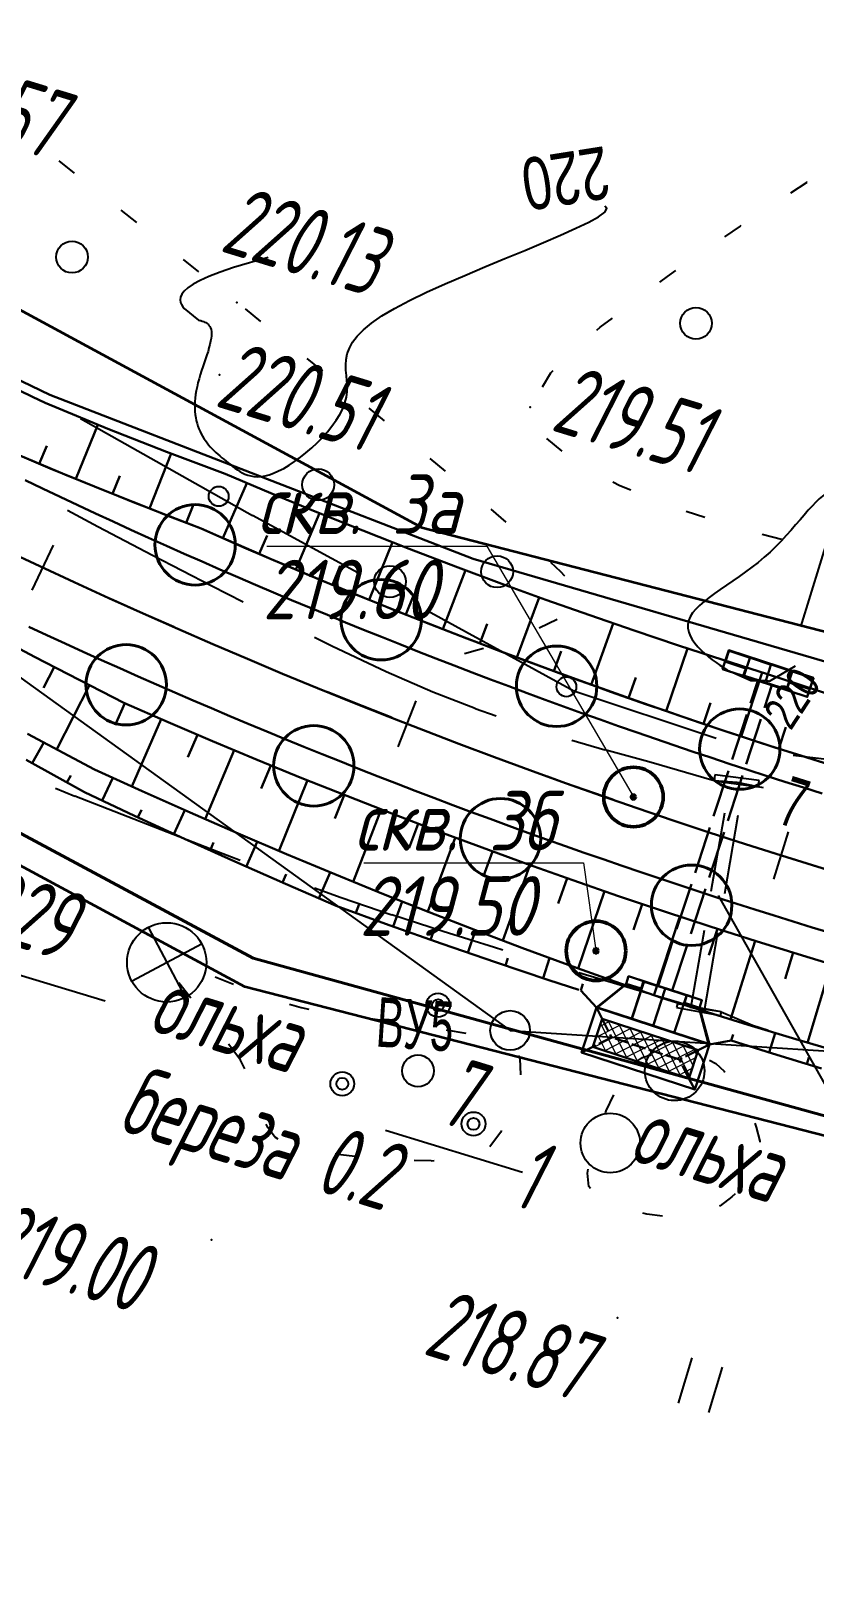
# Model space of a CAD drawing. Header units: millimetres. Extents: x -1799 to 6962, y -1020 to 4121.
# Drawn here: x -1102.3 to -1062.8, y 3672.2 to 3749.8 of the extents above; entities that cross this region are included whole.
import ezdxf

# ---------------------------------------------------------------- set-up
doc = ezdxf.new("R2010")
doc.units = ezdxf.units.MM
for name, pattern in [('ACAD_ISO02W100', [15, 12, -3]), ('CONTI', [0]), ('STROT', [1.7, 0.5, -1.2])]:
    doc.linetypes.add(name, pattern=pattern)
for name, color, linetype, lineweight in [('10', 1, 'Continuous', 35), ('геология', 7, 'Continuous', 20), ('КОПИЯ_ОСЬ_13_ОТКОСЫ', 7, 'Continuous', 30), ('Огражд-перила', 1, 'ограждение2', 40), ('ОСЬ_ВЕРХ_ПОКРЫТИЯ_ГРАНИЦЫ_ПОЛОС', 7, 'Continuous', 30), ('ОСЬ_ВЕРХ_ПОКРЫТИЯ_ОСЬ', 1, 'Continuous', 30), ('Трубы мет.', 7, 'ACAD_ISO02W100', 30)]:
    doc.layers.add(name, color=color, linetype=linetype, lineweight=lineweight)
for name, color, linetype in [('_Ростелеком', 6, 'Continuous'), ('GOR_BDEFAULT', 212, 'CONTI'), ('NAD_MDEFAULT', 7, 'CONTI'), ('PI_OTDEFAULT', 172, 'CONTI'), ('PI_TTDEFAULT', 5, 'CONTI'), ('PLN_O', 7, 'CONTI'), ('SIT_LDEFAULT', 7, 'CONTI'), ('USLZNDEFAULT', 7, 'CONTI'), ('ZAPSKDEFAULT', 7, 'CONTI'), ('КОПИЯ_ОСЬ_ТАНГЕНСЫ', 1, 'Continuous'), ('ОСЬ_ВЕРХ_ПОКРЫТИЯ_ПИКЕТЫ', 1, 'Continuous'), ('ОСЬ_ВЕРХ_ПОКРЫТИЯ_ТАНГЕНСЫ', 1, 'Continuous'), ('разметка', 7, 'Continuous')]:
    doc.layers.add(name, color=color, linetype=linetype)
doc.styles.add('eskd', font='spds.shx', dxfattribs={"width": 1.2, "oblique": 15})
doc.styles.add('SHRFT', font='TXT', dxfattribs={"width": 3.5})
doc.styles.get("Standard").update_dxf_attribs({"font": 'arial.ttf'})
doc.styles.add('STYLE1', font='romand.shx', dxfattribs={"width": 0.9})
doc.styles.add('ГОСТ', font='', dxfattribs={"oblique": 15, "height": 4})
doc.styles.get('ГОСТ').set_extended_font_data('GOST type A')
doc.linetypes.add('кабель_связи_проект.', pattern='A,10,-1,["/",STYLE1,S=3,R=0,X=0,Y=-1.5],-4.1', length=15.1)
doc.linetypes.add('ограждение2', pattern='A,0.25,-0.1,[132,ltypeshp.shx,S=0.1,R=0,X=-0.1,Y=0],-0.1,1', length=1.45)

# ---------------------------------------------------------------- blocks, each defined once
blk = doc.blocks.new('BL_2011')
at = {"color": 0}
for p, q in [((0, 0), (0, 2.4)), ((1.6, 0), (1.6, 2.4))]:
    blk.add_line(p, q, dxfattribs=at)
blk = doc.blocks.new('BL_2003')
at = {"color": 0}
blk.add_circle((0, 0), 1.5, dxfattribs=at)
blk = doc.blocks.new('BL_2009')
at = {"color": 0}
for centre, radius in [((0, 3.46), 0.6), ((0, 3.46), 0.3), ((0, 0), 0.8), ((-3.46, -1.74), 0.6), ((-3.46, -1.74), 0.3), ((3.46, -1.74), 0.6), ((3.46, -1.74), 0.3)]:
    blk.add_circle(centre, radius, dxfattribs=at)
blk = doc.blocks.new('BL_7')
at = {"color": 0}
for p, q in [((-1.4, 1.4), (1.4, -1.4)), ((-1.4, -1.4), (1.4, 1.4))]:
    blk.add_line(p, q, dxfattribs=at)
blk.add_circle((0, 0), 2, dxfattribs=at)
blk = doc.blocks.new('BL_2002')
at = {"color": 0}
blk.add_circle((0, 0), 0.8, dxfattribs=at)
blk = doc.blocks.new('A$C25637593')
at = {"layer": 'Трубы мет.', "linetype": 'Continuous', "lineweight": 0}
h = blk.add_hatch(dxfattribs=at)
h.set_pattern_fill('ANSI37', color=256, scale=64, angle=180, style=0)
h.set_pattern_definition([(225, (2253.2026, 3680.535), (5.656854, -5.656854), []), (315, (2253.2026, 3680.535), (5.656854, 5.656854), [])])
h.paths.add_polyline_path([(49, 51), (79, 51), (79, -51), (49, -51)])
at = {"layer": 'Трубы мет.', "linetype": 'Continuous'}
for points in [[(8, -39), (8, -39), (40, -60), (40, -60), (40, 60), (8, 39), (8, 39)], [(40, 60), (49, 51)], [(88, 60), (79, 51)], [(0, 39), (0, 23), (0, 0), (0, -23), (0, -39)], [(0, 23), (8, 23), (8, 39), (0, 39)], [(0, -23), (8, -23), (8, -39), (0, -39)], [(40, -60), (49, -51)], [(79, -51), (88, -60)]]:
    blk.add_lwpolyline(points, dxfattribs=at)
at = {"layer": 'Трубы мет.', "linetype": 'Continuous', "lineweight": 0}
for points in [[(39, 23), (39, 58.1), (9, 38.5), (9, 23)], [(9, -23), (9, -38.5), (39, -58.1), (39, -23)]]:
    blk.add_lwpolyline(points, close=True, dxfattribs=at)
at = {"layer": 'Трубы мет.', "linetype": 'Continuous'}
for points in [[(40, 60), (88, 60), (88, -60), (40, -60)], [(49, 51), (79, 51), (79, -51), (49, -51)]]:
    blk.add_lwpolyline(points, close=True, dxfattribs=at)
at = {"layer": 'Трубы мет.', "ltscale": 1.2}
for points in [[(49, 51), (64, 36)], [(79, 51), (64, 36)], [(64, 36), (64, -36)], [(49, -51), (64, -36)], [(64, -36), (79, -51)]]:
    blk.add_lwpolyline(points, dxfattribs=at)
at = {"layer": 'Трубы мет.', "linetype": 'Continuous', "lineweight": 0}
for points in [[(1, 22), (39, 22)], [(1, 22), (1, 0.5)], [(39, 0.5), (39, 22)], [(1, 0.5), (39, 0.5)], [(1, -0.5), (39, -0.5)], [(1, -0.5), (1, -22)], [(39, -22), (39, -0.5)], [(1, -22), (39, -22)]]:
    blk.add_lwpolyline(points, dxfattribs=at)
blk = doc.blocks.new('A$C2E0C0355')
at = {"lineweight": 30, "ltscale": 7}
blk.add_blockref('A$C25637593', (0, 0), dxfattribs=at)
blk = doc.blocks.new('A$C76A07AE2')
at = {"layer": 'Трубы мет.', "linetype": 'Continuous', "lineweight": 0}
for p, q in [((-18.9, 44.2), (-8, 44.2)), ((-18.9, 44.2), (-18.9, 23)), ((-4, 45), (-1.3, 45)), ((-18.9, 23), (0, 23)), ((-18.9, 22.1), (-0.9, 22.1)), ((-18.9, 22.1), (-18.9, 21.8)), ((-18.9, 21.8), (-18.9, 0.5)), ((-0.9, 22.1), (-0.9, 0.5)), ((-18.9, -0.5), (-18.9, -20.5)), ((-0.9, -0.5), (-0.9, -20.5)), ((-18.9, -20.5), (-18.9, -22)), ((-18.9, -22), (-0.9, -22)), ((-18.9, -23), (0, -23)), ((-18.9, -23), (-18.9, -44.1)), ((-0.9, -20.5), (-0.9, -22)), ((-18.9, -44.1), (-8, -44.1))]:
    blk.add_line(p, q, dxfattribs=at)
at = {"layer": 'Трубы мет.', "linetype": 'Continuous'}
blk.add_lwpolyline([(-20, -45), (0, -45), (0, 45), (-20, 45)], close=True, dxfattribs=at)
for points in [[(-8, 45), (-8, 23), (0, 23)], [(-8, -45), (-8, -23), (0, -23)]]:
    blk.add_lwpolyline(points, dxfattribs=at)
at = {"layer": 'Трубы мет.', "linetype": 'Continuous', "lineweight": 0}
for points in [[(-18.9, 0.5), (-0.9, 0.5)], [(-18.9, -0.5), (-0.9, -0.5)]]:
    blk.add_lwpolyline(points, dxfattribs=at)
blk = doc.blocks.new('7')
at = {"layer": 'Огражд-перила', "linetype": 'Continuous'}
blk.add_circle((0, 0), 2.028, dxfattribs=at)

msp = doc.modelspace()

# ---------------------------------------------------------------- linework, layer by layer
at = {"linetype": 'Continuous'}
msp.add_line((-1063.475, 3719.787), (-1042.661, 3787.459), dxfattribs=at)
msp.add_lwpolyline([(-1067.643, 3706.244), (-1040.295, 3657.833), (-1040.233, 3657.815)], dxfattribs=at)
at = {"layer": '10'}
for points in [[(-804.504, 3662.403), (-824.534, 3666.023), (-948.424, 3671.803), (-975.894, 3675.363), (-1007.464, 3684.893), (-1045.044, 3689.693), (-1091.514, 3701.643), (-1136.714, 3726.003), (-1145.914, 3731.613), (-1190.934, 3759.813), (-1203.524, 3777.133), (-1281.424, 3800.433), (-1370.854, 3827.173), (-1423.974, 3843.233), (-1467.204, 3856.303), (-1517.944, 3871.633), (-1536.604, 3877.273), (-1560.794, 3884.923), (-1568.404, 3887.323), (-1611.244, 3900.873), (-1670.725, 3919.711)], [(-1127.044, 3748.853), (-1082.584, 3724.793), (-1040.334, 3713.903), (-945.964, 3701.783), (-821.164, 3695.803), (-801.874, 3692.213), (-802.544, 3689.663), (-744.544, 3662.453), (-623.344, 3533.873), (-488.394, 3411.683), (-417.274, 3367.923), (-360.394, 3343.983), (-65.034, 3344.873)]]:
    msp.add_lwpolyline(points, dxfattribs=at)
at = {"layer": '_Ростелеком', "linetype": 'кабель_связи_проект.', "lineweight": 40, "ltscale": 0.25}
msp.add_lwpolyline([(-1657.508, 3939.309), (-1658.167, 3937.633), (-1600.278, 3918.218), (-1339.903, 3818.219), (-1287.5, 3802.765), (-1263.755, 3795.43), (-1223.53, 3781.706), (-1196.628, 3769.68), (-1196.628, 3769.68), (-1140.23, 3729.428), (-1091.1, 3703.078), (-1044.78, 3690.317), (-948.53, 3678.474), (-823.707, 3672.227)], dxfattribs=at)
at = {"layer": 'GOR_BDEFAULT', "color": 212, "elevation": 220, "flags": 128}
for points in [[(-1089.818, 3727.649), (-1089.558, 3727.779), (-1089.288, 3727.949), (-1089.008, 3728.129), (-1088.718, 3728.339), (-1088.438, 3728.569), (-1088.148, 3728.809), (-1087.878, 3729.069), (-1087.608, 3729.339), (-1087.358, 3729.629), (-1087.128, 3729.909), (-1086.918, 3730.209), (-1086.728, 3730.499), (-1086.578, 3730.789), (-1086.468, 3731.089), (-1086.388, 3731.369), (-1086.358, 3731.649), (-1086.348, 3731.919), (-1086.368, 3732.189), (-1086.388, 3732.459), (-1086.418, 3732.729), (-1086.428, 3732.999), (-1086.408, 3733.269), (-1086.358, 3733.549), (-1086.248, 3733.839), (-1086.088, 3734.139), (-1085.858, 3734.449), (-1085.538, 3734.769), (-1085.128, 3735.109), (-1084.608, 3735.469), (-1083.978, 3735.849), (-1083.218, 3736.239), (-1082.358, 3736.659), (-1081.418, 3737.079), (-1080.428, 3737.509), (-1079.408, 3737.939), (-1078.398, 3738.359), (-1077.398, 3738.769), (-1076.458, 3739.169), (-1075.588, 3739.539), (-1074.818, 3739.889), (-1074.168, 3740.199), (-1073.678, 3740.469), (-1073.368, 3740.699), (-1073.258, 3740.879), (-1073.368, 3741.009)], [(-1090.348, 3738.409), (-1091.288, 3738.149), (-1092.098, 3737.909), (-1092.768, 3737.679), (-1093.328, 3737.459), (-1093.778, 3737.259), (-1094.128, 3737.069), (-1094.388, 3736.889), (-1094.578, 3736.719), (-1094.698, 3736.559), (-1094.758, 3736.409), (-1094.778, 3736.279), (-1094.758, 3736.149), (-1094.708, 3736.039), (-1094.648, 3735.929), (-1094.588, 3735.839), (-1093.858, 3735.259), (-1093.798, 3735.239), (-1093.738, 3735.229), (-1093.678, 3735.209), (-1093.608, 3735.189), (-1093.548, 3735.159), (-1093.488, 3735.129), (-1093.428, 3735.089), (-1093.378, 3735.049), (-1093.328, 3734.989), (-1093.288, 3734.929), (-1093.248, 3734.859), (-1093.218, 3734.779), (-1093.198, 3734.689), (-1093.198, 3734.579), (-1093.198, 3734.459), (-1093.218, 3734.329), (-1093.248, 3734.189), (-1093.278, 3734.029), (-1093.328, 3733.859), (-1093.378, 3733.679), (-1093.438, 3733.499), (-1093.508, 3733.309), (-1093.568, 3733.109), (-1093.638, 3732.909), (-1093.698, 3732.709), (-1093.768, 3732.499), (-1093.828, 3732.299), (-1093.888, 3732.099), (-1093.928, 3731.899), (-1093.978, 3731.699), (-1094.008, 3731.509), (-1094.028, 3731.329), (-1094.048, 3731.149), (-1094.048, 3730.979), (-1094.048, 3730.809), (-1094.038, 3730.649), (-1094.018, 3730.489), (-1093.998, 3730.329), (-1093.968, 3730.189), (-1093.928, 3730.039), (-1093.888, 3729.909), (-1093.838, 3729.769), (-1093.778, 3729.639), (-1093.718, 3729.519), (-1093.658, 3729.399), (-1093.588, 3729.289), (-1093.508, 3729.179), (-1093.428, 3729.069), (-1093.348, 3728.969), (-1093.268, 3728.869), (-1093.178, 3728.779), (-1093.078, 3728.679), (-1092.988, 3728.589), (-1092.888, 3728.499), (-1092.788, 3728.409), (-1092.678, 3728.319), (-1092.578, 3728.239), (-1092.468, 3728.149), (-1092.358, 3728.059), (-1092.248, 3727.969), (-1092.138, 3727.879), (-1092.018, 3727.789), (-1091.898, 3727.709), (-1091.778, 3727.629), (-1091.648, 3727.549), (-1091.518, 3727.489), (-1091.368, 3727.439), (-1091.218, 3727.399), (-1091.058, 3727.369), (-1090.888, 3727.359), (-1090.698, 3727.369), (-1090.498, 3727.409), (-1090.288, 3727.459), (-1090.068, 3727.539), (-1089.818, 3727.649)], [(-1060.108, 3722.759), (-1060.048, 3722.789), (-1059.998, 3722.839), (-1059.938, 3722.879), (-1059.878, 3722.929), (-1059.818, 3722.989), (-1059.758, 3723.049), (-1059.698, 3723.109), (-1059.648, 3723.169), (-1059.598, 3723.229), (-1059.548, 3723.299), (-1059.518, 3723.369), (-1059.488, 3723.439), (-1059.468, 3723.509), (-1059.448, 3723.579), (-1059.448, 3723.659), (-1059.458, 3723.729), (-1059.488, 3723.799), (-1059.518, 3723.869), (-1059.558, 3723.949), (-1059.608, 3724.019), (-1059.668, 3724.099), (-1059.728, 3724.189), (-1059.798, 3724.269), (-1059.878, 3724.369), (-1059.958, 3724.469), (-1060.048, 3724.569), (-1060.138, 3724.679), (-1060.228, 3724.799), (-1060.318, 3724.929), (-1060.408, 3725.069), (-1060.508, 3725.219), (-1060.598, 3725.369), (-1060.688, 3725.529), (-1060.788, 3725.689), (-1060.888, 3725.839), (-1060.988, 3725.989), (-1061.088, 3726.129), (-1061.198, 3726.259), (-1061.308, 3726.369), (-1061.418, 3726.469), (-1061.538, 3726.539), (-1061.668, 3726.589), (-1061.798, 3726.619), (-1061.928, 3726.609), (-1062.078, 3726.569), (-1062.228, 3726.489), (-1062.388, 3726.379), (-1062.548, 3726.239), (-1062.718, 3726.069), (-1062.908, 3725.879), (-1063.098, 3725.669), (-1063.298, 3725.429), (-1063.508, 3725.189), (-1063.738, 3724.929), (-1063.968, 3724.659), (-1064.208, 3724.389), (-1064.468, 3724.109), (-1064.738, 3723.839), (-1065.018, 3723.559), (-1065.318, 3723.299), (-1065.618, 3723.039), (-1065.938, 3722.799), (-1066.268, 3722.559), (-1066.588, 3722.329), (-1066.908, 3722.109), (-1067.228, 3721.889), (-1067.538, 3721.679), (-1067.828, 3721.469), (-1068.098, 3721.269), (-1068.348, 3721.069), (-1068.578, 3720.869), (-1068.768, 3720.679), (-1068.938, 3720.489), (-1069.058, 3720.289), (-1069.138, 3720.099), (-1069.178, 3719.909), (-1069.168, 3719.719), (-1069.128, 3719.519), (-1069.058, 3719.329), (-1068.948, 3719.149), (-1068.818, 3718.959), (-1068.668, 3718.779), (-1068.498, 3718.609), (-1068.318, 3718.439), (-1068.128, 3718.279), (-1067.938, 3718.129), (-1067.748, 3717.989), (-1067.558, 3717.859), (-1067.378, 3717.739), (-1067.208, 3717.629), (-1065.988, 3717.079), (-1065.938, 3717.079), (-1065.888, 3717.079), (-1065.828, 3717.079), (-1065.768, 3717.089), (-1065.708, 3717.089), (-1065.648, 3717.089), (-1065.578, 3717.089), (-1065.518, 3717.089), (-1065.458, 3717.089), (-1065.388, 3717.089), (-1065.318, 3717.079), (-1065.258, 3717.079), (-1065.188, 3717.069), (-1065.128, 3717.069), (-1065.058, 3717.059), (-1063.748, 3717.819)]]:
    msp.add_lwpolyline(points, dxfattribs=at)
at = {"layer": 'NAD_MDEFAULT', "color": 0}
for p, q in [((-1111.846, 3704.97), (-1098.569, 3700.93)), ((-1084.421, 3694.409), (-1077.518, 3692.299))]:
    msp.add_line(p, q, dxfattribs=at)
at = {"layer": 'PI_TTDEFAULT', "color": 5}
for p in [(-1091.918, 3736.149, 220.127), (-1092.798, 3732.499, 220.51), (-1077.128, 3730.859, 219.515), (-1093.198, 3688.879, 218.999), (-1072.718, 3684.949, 218.874)]:
    msp.add_point(p, dxfattribs=at)
at = {"layer": 'PLN_O'}
for p, q in [((-1099.818, 3730.289), (-1091.138, 3725.409)), ((-1091.128, 3725.419), (-1085.828, 3722.529)), ((-1082.318, 3720.609), (-1074.928, 3716.569)), ((-1074.928, 3716.569), (-1067.738, 3714.169)), ((-1063.858, 3713.319), (-1047.968, 3711.469))]:
    msp.add_line(p, q, dxfattribs=at)
for centre in [(-1092.838, 3726.369), (-1075.298, 3716.769)]:
    msp.add_circle(centre, 0.5, dxfattribs=at)
at = {"layer": 'SIT_LDEFAULT', "color": 7}
for p, q in [((-1100.908, 3743.289), (-1100.128, 3742.669)), ((-1063.158, 3742.219), (-1063.178, 3742.209)), ((-1063.168, 3742.199), (-1063.988, 3741.659)), ((-1097.768, 3740.799), (-1096.988, 3740.179)), ((-1066.538, 3739.999), (-1067.318, 3739.459)), ((-1066.498, 3740.029), (-1066.538, 3739.999)), ((-1094.638, 3738.309), (-1093.858, 3737.689)), ((-1069.788, 3737.759), (-1070.218, 3737.459)), ((-1070.218, 3737.459), (-1070.608, 3737.169)), ((-1091.508, 3735.819), (-1090.728, 3735.189)), ((-1072.998, 3735.359), (-1073.618, 3734.899)), ((-1073.608, 3734.889), (-1073.778, 3734.729)), ((-1088.388, 3733.319), (-1087.608, 3732.689)), ((-1076.108, 3732.589), (-1076.528, 3731.879)), ((-1075.988, 3732.699), (-1076.108, 3732.589)), ((-1085.268, 3730.809), (-1084.498, 3730.179)), ((-1076.298, 3729.289), (-1075.528, 3728.649)), ((-1082.188, 3728.279), (-1081.418, 3727.639)), ((-1072.958, 3727.099), (-1072.598, 3726.909)), ((-1072.598, 3726.919), (-1072.048, 3726.699)), ((-1098.928, 3724.839), (-1100.458, 3725.659)), ((-1079.118, 3725.719), (-1078.358, 3725.069)), ((-1069.258, 3725.619), (-1068.308, 3725.319)), ((-1096.178, 3723.389), (-1098.928, 3724.839)), ((-1065.418, 3724.469), (-1064.448, 3724.219)), ((-1093.188, 3721.839), (-1096.178, 3723.389)), ((-1076.108, 3723.059), (-1075.588, 3722.589)), ((-1075.588, 3722.589), (-1075.388, 3722.369)), ((-1091.598, 3721.029), (-1093.188, 3721.839)), ((-1075.768, 3720.159), (-1076.668, 3719.719)), ((-1087.138, 3718.819), (-1088.008, 3719.249)), ((-1084.398, 3717.529), (-1087.138, 3718.819)), ((-1079.778, 3718.619), (-1080.438, 3718.429)), ((-1079.488, 3718.699), (-1079.778, 3718.609)), ((-1082.038, 3716.499), (-1084.398, 3717.529)), ((-1079.908, 3715.669), (-1082.038, 3716.499)), ((-1078.838, 3715.289), (-1079.908, 3715.659)), ((-1073.368, 3713.579), (-1075.028, 3714.059)), ((-1071.148, 3712.989), (-1073.368, 3713.589)), ((-1067.838, 3712.019), (-1071.148, 3712.989)), ((-1067.808, 3712.329), (-1067.848, 3712.019)), ((-1066.688, 3711.949), (-1067.838, 3712.019)), ((-1067.838, 3712.019), (-1065.618, 3711.729)), ((-1065.578, 3712.039), (-1067.808, 3712.329)), ((-1065.618, 3711.729), (-1066.688, 3711.939)), ((-1065.618, 3711.729), (-1065.578, 3712.039)), ((-1101.078, 3711.649), (-1100.088, 3711.259)), ((-1100.088, 3711.269), (-1096.438, 3709.839)), ((-1065.348, 3711.679), (-1065.618, 3711.729)), ((-1067.988, 3706.469), (-1067.308, 3710.409)), ((-1096.438, 3709.839), (-1092.848, 3708.449)), ((-1067.308, 3706.349), (-1066.628, 3710.289)), ((-1092.848, 3708.449), (-1091.748, 3708.029)), ((-1088.008, 3706.629), (-1086.668, 3706.139)), ((-1086.668, 3706.149), (-1084.098, 3705.269)), ((-1084.098, 3705.279), (-1081.518, 3704.449)), ((-1081.518, 3704.439), (-1078.928, 3703.639)), ((-1069.018, 3700.559), (-1068.338, 3704.499)), ((-1068.338, 3700.439), (-1067.658, 3704.379)), ((-1078.928, 3703.639), (-1078.498, 3703.509)), ((-1094.778, 3701.759), (-1094.838, 3701.859)), ((-1093.018, 3702.139), (-1092.088, 3701.779)), ((-1074.668, 3702.359), (-1073.718, 3702.079)), ((-1073.718, 3702.079), (-1071.118, 3701.309)), ((-1094.248, 3701.059), (-1094.788, 3701.759)), ((-1071.118, 3701.309), (-1068.518, 3700.529)), ((-1089.268, 3700.759), (-1088.678, 3700.589)), ((-1088.678, 3700.589), (-1088.298, 3700.519)), ((-1069.698, 3700.789), (-1069.738, 3700.599)), ((-1069.738, 3700.599), (-1067.518, 3700.189)), ((-1067.488, 3700.379), (-1069.698, 3700.789)), ((-1068.518, 3700.539), (-1067.488, 3700.389)), ((-1067.518, 3700.189), (-1067.478, 3700.379)), ((-1067.488, 3700.379), (-1065.918, 3699.709)), ((-1085.318, 3700.059), (-1084.328, 3699.929)), ((-1065.918, 3699.709), (-1065.128, 3699.449)), ((-1092.218, 3698.599), (-1092.338, 3698.749)), ((-1081.368, 3699.469), (-1080.378, 3699.299)), ((-1091.738, 3697.939), (-1092.218, 3698.599)), ((-1091.518, 3697.509), (-1091.738, 3697.939)), ((-1077.728, 3698.169), (-1077.648, 3698.019)), ((-1077.648, 3698.019), (-1077.608, 3697.199)), ((-1071.908, 3697.779), (-1071.468, 3698.069)), ((-1071.468, 3698.069), (-1071.018, 3698.209)), ((-1068.078, 3697.939), (-1067.768, 3697.779)), ((-1067.768, 3697.779), (-1067.338, 3697.379)), ((-1067.338, 3697.379), (-1067.308, 3697.339)), ((-1073.298, 3695.379), (-1072.898, 3696.199)), ((-1073.328, 3695.289), (-1073.298, 3695.379)), ((-1090.368, 3694.549), (-1090.448, 3694.709)), ((-1089.988, 3694.039), (-1090.368, 3694.549)), ((-1089.838, 3693.949), (-1089.978, 3694.049)), ((-1078.628, 3694.289), (-1079.158, 3693.579)), ((-1078.578, 3694.389), (-1078.628, 3694.289)), ((-1065.798, 3694.759), (-1065.728, 3694.569)), ((-1065.728, 3694.569), (-1065.538, 3693.859)), ((-1065.538, 3693.859), (-1065.538, 3693.799)), ((-1085.968, 3693.089), (-1086.958, 3693.209)), ((-1082.128, 3692.859), (-1082.978, 3692.889)), ((-1081.968, 3692.859), (-1082.128, 3692.849)), ((-1074.238, 3692.249), (-1074.208, 3692.439)), ((-1074.168, 3691.569), (-1074.238, 3692.249)), ((-1074.088, 3691.469), (-1074.168, 3691.569)), ((-1066.958, 3691.049), (-1067.538, 3690.599)), ((-1066.788, 3691.209), (-1066.958, 3691.049)), ((-1071.238, 3690.179), (-1071.438, 3690.229)), ((-1070.458, 3690.069), (-1071.238, 3690.169)), ((-1067.538, 3690.599), (-1067.578, 3690.579))]:
    msp.add_line(p, q, dxfattribs=at)
at = {"layer": 'геология', "color": 1, "linetype": 'Continuous'}
for p, q in [((-1090.41, 3723.86), (-1079.319, 3723.86)), ((-1079.319, 3723.86), (-1071.925, 3711.247)), ((-1085.525, 3707.899), (-1074.434, 3707.899)), ((-1074.434, 3707.899), (-1073.812, 3703.488))]:
    msp.add_line(p, q, dxfattribs=at)
at = {"layer": 'геология', "color": 1, "linetype": 'Continuous', "lineweight": 50}
for centre, radius in [((-1071.917, 3711.212), 1.5), ((-1071.917, 3711.212), 0.103), ((-1073.804, 3703.453), 1.5), ((-1073.804, 3703.453), 0.103)]:
    msp.add_circle(centre, radius, dxfattribs=at)
at = {"layer": 'КОПИЯ_ОСЬ_13_ОТКОСЫ', "ltscale": 7}
for points in [[(-1121.519, 3741.881), (-1110.331, 3735.809), (-1101.356, 3731.488), (-1079.996, 3723.219), (-1061.462, 3717.812)], [(-1074.575, 3701.46), (-1073.785, 3700.601)], [(-1068.082, 3698.737), (-1066.985, 3698.935)]]:
    msp.add_lwpolyline(points, dxfattribs=at)
at = {"layer": 'КОПИЯ_ОСЬ_13_ОТКОСЫ'}
for points in [[(-1103.517, 3732.013), (-1102.231, 3731.389), (-1101.587, 3731.079), (-1098.431, 3729.773), (-1095.477, 3728.621), (-1092.512, 3727.502), (-1090.205, 3726.529), (-1087.89, 3725.575), (-1085.568, 3724.642), (-1083.237, 3723.729), (-1080.898, 3722.836), (-1078.552, 3721.963), (-1076.335, 3721.159), (-1074.11, 3720.374), (-1071.88, 3719.607), (-1069.644, 3718.857), (-1067.401, 3718.126), (-1065.153, 3717.412), (-1061.042, 3716.063)], [(-1103.517, 3732.013), (-1102.231, 3731.389), (-1101.587, 3731.079), (-1098.431, 3729.773), (-1095.477, 3728.621), (-1092.512, 3727.502), (-1090.205, 3726.529), (-1087.89, 3725.575), (-1085.568, 3724.642), (-1083.237, 3723.729), (-1080.898, 3722.836), (-1078.552, 3721.963), (-1076.335, 3721.159), (-1074.11, 3720.374), (-1071.88, 3719.607), (-1069.644, 3718.857), (-1067.401, 3718.126), (-1065.153, 3717.412), (-1061.042, 3716.063)], [(-1100.046, 3727.249), (-1098.928, 3729.979)], [(-1101.895, 3728.013), (-1101.516, 3728.92)], [(-1096.335, 3725.757), (-1095.242, 3728.531)], [(-1098.193, 3726.497), (-1097.826, 3727.409)], [(-1092.627, 3724.259), (-1091.412, 3727.035)], [(-1094.472, 3725.03), (-1094.113, 3725.957)], [(-1088.952, 3722.681), (-1087.755, 3725.52)], [(-1090.792, 3723.464), (-1090.393, 3724.392)], [(-1085.255, 3721.152), (-1084.077, 3724.055)], [(-1087.106, 3721.91), (-1086.713, 3722.859)], [(-1081.538, 3719.673), (-1080.381, 3722.641)], [(-1083.399, 3720.406), (-1083.013, 3721.377)], [(-1077.802, 3718.245), (-1076.666, 3721.278)], [(-1079.673, 3718.953), (-1079.294, 3719.945)], [(-1074.047, 3716.868), (-1072.934, 3719.967)], [(-1104.376, 3719.472), (-1102.132, 3718.285), (-1099.879, 3717.117), (-1097.616, 3715.967), (-1095.384, 3714.99), (-1093.145, 3714.031), (-1090.898, 3713.09), (-1088.644, 3712.167), (-1086.382, 3711.262), (-1084.113, 3710.375), (-1081.837, 3709.506), (-1079.555, 3708.656), (-1077.265, 3707.824), (-1074.969, 3707.01), (-1072.667, 3706.215), (-1070.358, 3705.438), (-1068.043, 3704.679), (-1065.722, 3703.94), (-1063.395, 3703.218), (-1061.063, 3702.516)], [(-1075.927, 3717.551), (-1075.555, 3718.564)], [(-1070.273, 3715.542), (-1069.185, 3718.706)], [(-1101.133, 3717.764), (-1101.679, 3716.712)], [(-1066.481, 3714.268), (-1065.42, 3717.496)], [(-1099.355, 3716.848), (-1101.006, 3713.618)], [(-1072.162, 3716.199), (-1071.798, 3717.234)], [(-1097.57, 3715.946), (-1098.059, 3714.84)], [(-1068.379, 3714.898), (-1068.024, 3715.955)], [(-1095.738, 3715.143), (-1097.218, 3711.738)], [(-1102.477, 3714.403), (-1099.105, 3712.602), (-1096.699, 3711.503), (-1094.284, 3710.424), (-1091.859, 3709.366), (-1089.426, 3708.329), (-1086.984, 3707.313), (-1084.533, 3706.317), (-1082.213, 3705.397), (-1079.885, 3704.495), (-1077.551, 3703.612), (-1075.209, 3702.748), (-1072.86, 3701.903), (-1070.505, 3701.076), (-1066.131, 3699.715), (-1063.555, 3698.946), (-1060.973, 3698.199)], [(-1102.477, 3714.403), (-1099.105, 3712.602), (-1096.699, 3711.503), (-1094.284, 3710.424), (-1091.859, 3709.366), (-1089.426, 3708.329), (-1086.984, 3707.313), (-1084.533, 3706.317), (-1082.213, 3705.397), (-1079.885, 3704.495), (-1077.551, 3703.612), (-1075.209, 3702.748), (-1072.86, 3701.903), (-1070.505, 3701.076), (-1066.131, 3699.715), (-1063.555, 3698.946), (-1060.973, 3698.199)], [(-1093.901, 3714.352), (-1094.387, 3713.214)], [(-1064.579, 3713.649), (-1064.233, 3714.728)], [(-1102.245, 3712.918), (-1101.657, 3713.965)], [(-1092.059, 3713.573), (-1093.519, 3710.088)], [(-1102.55, 3713.089), (-1099.612, 3711.456), (-1097.091, 3710.265), (-1094.56, 3709.096), (-1092.019, 3707.95), (-1089.467, 3706.827), (-1086.905, 3705.727), (-1084.238, 3704.754), (-1081.562, 3703.805), (-1078.877, 3702.881), (-1076.184, 3701.981), (-1074.673, 3701.492)], [(-1090.212, 3712.807), (-1090.691, 3711.642)], [(-1100.498, 3711.944), (-1100.304, 3712.295)], [(-1098.719, 3711.031), (-1098.177, 3712.175)], [(-1088.36, 3712.052), (-1089.799, 3708.487)], [(-1086.503, 3711.31), (-1086.975, 3710.118)], [(-1096.91, 3710.18), (-1096.731, 3710.563)], [(-1095.094, 3709.34), (-1094.544, 3710.54)], [(-1084.641, 3710.579), (-1086.057, 3706.933)], [(-1082.774, 3709.861), (-1083.238, 3708.643)], [(-1093.274, 3708.513), (-1093.093, 3708.913)], [(-1091.448, 3707.697), (-1090.892, 3708.951)], [(-1080.903, 3709.156), (-1082.294, 3705.429)], [(-1079.027, 3708.462), (-1079.483, 3707.217)], [(-1089.617, 3706.892), (-1089.434, 3707.312)], [(-1087.78, 3706.1), (-1087.22, 3707.41)], [(-1077.146, 3707.781), (-1078.512, 3703.973)], [(-1075.262, 3707.113), (-1075.708, 3705.84)], [(-1085.921, 3705.365), (-1085.758, 3705.811)], [(-1084.041, 3704.683), (-1083.589, 3705.94)], [(-1073.372, 3706.456), (-1074.709, 3702.566)], [(-1071.479, 3705.812), (-1071.916, 3704.513)], [(-1069.581, 3705.181), (-1070.888, 3701.209)], [(-1082.156, 3704.013), (-1082.008, 3704.433)], [(-1080.267, 3703.356), (-1079.876, 3704.492)], [(-1067.679, 3704.562), (-1068.106, 3703.235)], [(-1065.773, 3703.956), (-1067.02, 3699.992)], [(-1078.374, 3702.711), (-1078.246, 3703.09)], [(-1076.477, 3702.078), (-1076.143, 3703.09)], [(-1063.864, 3703.362), (-1064.271, 3702.038)], [(-1061.95, 3702.78), (-1063.138, 3698.823)], [(-1074.576, 3701.457), (-1074.467, 3701.795)], [(-1066.985, 3698.935), (-1066.89, 3699.232)], [(-1066.985, 3698.936), (-1064.905, 3698.279), (-1062.437, 3697.521)], [(-1065.078, 3698.333), (-1064.774, 3699.307)], [(-1063.167, 3697.743), (-1063.067, 3698.068)]]:
    msp.add_lwpolyline(points, dxfattribs=at)
at = {"layer": 'КОПИЯ_ОСЬ_ТАНГЕНСЫ'}
for p, q in [((-1197.36, 3785.289), (-1078.138, 3699.439)), ((-1078.138, 3699.439), (-773.698, 3679.529))]:
    msp.add_line(p, q, dxfattribs=at)
msp.add_circle((-1078.138, 3699.439), 1, dxfattribs=at)
at = {"layer": 'ОСЬ_ВЕРХ_ПОКРЫТИЯ_ГРАНИЦЫ_ПОЛОС', "linetype": 'Continuous'}
for points in [[(-1060.589, 3712.399), (-1062.843, 3713.098), (-1065.091, 3713.814), (-1067.333, 3714.549), (-1069.569, 3715.301), (-1071.798, 3716.071), (-1074.022, 3716.86), (-1076.239, 3717.665), (-1078.45, 3718.489), (-1080.654, 3719.33), (-1082.852, 3720.189), (-1085.042, 3721.065), (-1087.225, 3721.959), (-1089.401, 3722.871), (-1091.57, 3723.799), (-1093.731, 3724.745), (-1096.027, 3725.636), (-1098.316, 3726.546), (-1100.597, 3727.475), (-1102.87, 3728.422)], [(-1102.87, 3728.422), (-1102.044, 3728.075), (-1101.216, 3727.73), (-1100.388, 3727.388), (-1099.559, 3727.049), (-1098.729, 3726.712), (-1097.898, 3726.378), (-1097.067, 3726.046), (-1096.234, 3725.717), (-1095.401, 3725.391), (-1094.566, 3725.067), (-1093.731, 3724.745), (-1092.846, 3724.356), (-1091.96, 3723.969), (-1091.073, 3723.585), (-1090.184, 3723.204), (-1089.294, 3722.825), (-1088.403, 3722.45), (-1087.511, 3722.078), (-1086.617, 3721.708), (-1085.723, 3721.342), (-1084.827, 3720.978), (-1083.93, 3720.618), (-1083.031, 3720.26), (-1082.132, 3719.906), (-1081.231, 3719.554), (-1080.329, 3719.205), (-1079.427, 3718.859), (-1078.523, 3718.516), (-1077.617, 3718.176), (-1076.711, 3717.839), (-1075.804, 3717.505), (-1074.895, 3717.174), (-1073.986, 3716.846), (-1073.075, 3716.521), (-1072.163, 3716.199), (-1071.251, 3715.88), (-1070.337, 3715.564), (-1069.422, 3715.251), (-1068.506, 3714.941), (-1067.589, 3714.634), (-1066.672, 3714.33), (-1065.753, 3714.029), (-1064.833, 3713.731), (-1063.912, 3713.436), (-1062.99, 3713.144), (-1062.068, 3712.855)], [(-1062.404, 3711.389), (-1063.342, 3711.682), (-1064.279, 3711.979), (-1065.214, 3712.278), (-1066.149, 3712.581), (-1067.083, 3712.886), (-1068.016, 3713.195), (-1068.948, 3713.507), (-1069.878, 3713.822), (-1070.808, 3714.14), (-1071.737, 3714.461), (-1072.664, 3714.785), (-1073.591, 3715.113), (-1074.516, 3715.443), (-1075.44, 3715.777), (-1076.364, 3716.113), (-1077.286, 3716.453), (-1078.207, 3716.795), (-1079.126, 3717.141), (-1080.045, 3717.49), (-1080.962, 3717.841), (-1081.879, 3718.196), (-1082.794, 3718.554), (-1083.708, 3718.915), (-1084.62, 3719.279), (-1085.532, 3719.646), (-1086.442, 3720.016), (-1087.351, 3720.388), (-1088.259, 3720.764), (-1089.166, 3721.143), (-1090.071, 3721.525), (-1090.975, 3721.91), (-1091.878, 3722.298), (-1092.779, 3722.689), (-1093.679, 3723.083), (-1094.578, 3723.48), (-1095.476, 3723.88), (-1096.372, 3724.283), (-1097.267, 3724.689), (-1098.16, 3725.097), (-1099.053, 3725.509), (-1099.943, 3725.924), (-1100.833, 3726.342), (-1101.721, 3726.762), (-1102.607, 3727.186)]]:
    msp.add_lwpolyline(points, dxfattribs=at)
at = {"layer": 'ОСЬ_ВЕРХ_ПОКРЫТИЯ_ГРАНИЦЫ_ПОЛОС', "linetype": 'Continuous', "lineweight": 30}
msp.add_lwpolyline([(-1061.93, 3704.341), (-1062.895, 3704.634), (-1063.859, 3704.93), (-1064.822, 3705.229), (-1065.785, 3705.532), (-1066.746, 3705.838), (-1067.706, 3706.147), (-1068.665, 3706.459), (-1069.623, 3706.775), (-1070.58, 3707.093), (-1071.536, 3707.415), (-1072.491, 3707.74), (-1073.445, 3708.068), (-1074.398, 3708.399), (-1075.349, 3708.734), (-1076.3, 3709.071), (-1077.249, 3709.412), (-1078.197, 3709.756), (-1079.144, 3710.103), (-1080.09, 3710.454), (-1081.035, 3710.807), (-1081.978, 3711.164), (-1082.921, 3711.523), (-1083.862, 3711.886), (-1084.802, 3712.252), (-1085.741, 3712.621), (-1086.678, 3712.993), (-1087.614, 3713.369), (-1088.549, 3713.747), (-1089.483, 3714.129), (-1090.415, 3714.513), (-1091.347, 3714.901), (-1092.276, 3715.292), (-1093.205, 3715.686), (-1094.132, 3716.083), (-1095.058, 3716.483), (-1095.983, 3716.886), (-1096.906, 3717.293), (-1097.828, 3717.702), (-1098.748, 3718.114), (-1099.667, 3718.53), (-1100.585, 3718.948), (-1101.501, 3719.37), (-1102.416, 3719.795)], dxfattribs=at)
at = {"layer": 'ОСЬ_ВЕРХ_ПОКРЫТИЯ_ОСЬ'}
msp.add_lwpolyline([(-1149.703, 3750.971, 0.10255), (-1038.491, 3701.349), (-1038.491, 3701.349), (-1037.525, 3701.139), (-1036.558, 3700.932), (-1035.59, 3700.729), (-1034.621, 3700.529), (-1033.652, 3700.331), (-1032.682, 3700.137), (-1031.712, 3699.946), (-1030.741, 3699.757), (-1029.77, 3699.572), (-1028.798, 3699.39), (-1027.825, 3699.21), (-1026.852, 3699.033), (-1025.879, 3698.859), (-1024.904, 3698.688), (-1023.93, 3698.519)], format="xyb", dxfattribs=at)
at = {"layer": 'ОСЬ_ВЕРХ_ПОКРЫТИЯ_ПИКЕТЫ'}
for p, q in [((-1102.241, 3721.644), (-1101.18, 3723.908)), ((-1083.785, 3713.734), (-1082.877, 3716.063)), ((-1064.843, 3707.07), (-1064.093, 3709.455)), ((-1064.843, 3707.07), (-1064.093, 3709.455))]:
    msp.add_line(p, q, dxfattribs=at)
at = {"layer": 'ОСЬ_ВЕРХ_ПОКРЫТИЯ_ТАНГЕНСЫ'}
for p, q in [((-1197.36, 3785.289), (-1078.138, 3699.439)), ((-1078.138, 3699.439), (-773.698, 3679.529))]:
    msp.add_line(p, q, dxfattribs=at)
msp.add_circle((-1078.138, 3699.439), 1, dxfattribs=at)
at = {"layer": 'разметка', "linetype": 'STROT', "lineweight": 30, "ltscale": 7}
msp.add_lwpolyline([(-1666.752, 3931.935, 0.015228), (-1561.85, 3896.89), (-1347.406, 3830.068, 0.003289), (-1322.238, 3822.407), (-1286.016, 3811.64, -0.037735), (-1201.22, 3781.749, -0.049609), (-1149.703, 3750.971, 0.102502), (-1038.491, 3701.349, 0.034541), (-963.706, 3691.955)], format="xyb", dxfattribs=at)
at = {"layer": 'Трубы мет.', "linetype": 'Continuous', "lineweight": 30, "ltscale": 0.06}
msp.add_lwpolyline([(-1067.423, 3717.658), (-1063.145, 3716.261), (-1062.835, 3717.211), (-1067.112, 3718.609)], close=True, dxfattribs=at)
at = {"layer": 'Трубы мет.', "linetype": 'Continuous'}
for points in [[(-1066.591, 3717.387), (-1063.977, 3716.532)], [(-1071.619, 3701.997), (-1069.005, 3701.143)]]:
    msp.add_lwpolyline(points, dxfattribs=at)
at = {"layer": 'Трубы мет.', "ltscale": 0.2}
for points in [[(-1070.669, 3701.687), (-1065.64, 3717.076), (-1065.64, 3717.076)], [(-1069.956, 3701.454), (-1064.928, 3716.843), (-1064.928, 3716.843)]]:
    msp.add_lwpolyline(points, dxfattribs=at)
at = {"layer": 'Трубы мет.', "linetype": 'Continuous'}
for points in [[(-1073.785, 3700.601), (-1072.29, 3701.796), (-1072.166, 3702.176), (-1068.459, 3700.964), (-1068.583, 3700.584), (-1068.082, 3698.737)], [(-1073.785, 3700.601), (-1074.531, 3698.32), (-1068.827, 3696.456), (-1068.082, 3698.737)]]:
    msp.add_lwpolyline(points, close=True, dxfattribs=at)

# ---------------------------------------------------------------- block references
at = {"layer": 'USLZNDEFAULT', "color": 7, "rotation": 342.9999999999999}
for name, p in [('BL_7', (-1095.458, 3702.869)), ('BL_2009', (-1082.786, 3697.402)), ('BL_2003', (-1069.838, 3697.399)), ('BL_2003', (-1073.086, 3693.762))]:
    msp.add_blockref(name, p, dxfattribs=at)
at = {"layer": 'ZAPSKDEFAULT', "color": 7, "rotation": 342.9999999999999}
for name, p in [('BL_2002', (-1100.233, 3738.435)), ('BL_2002', (-1068.763, 3735.095)), ('BL_2002', (-1087.821, 3726.958)), ('BL_2002', (-1078.792, 3722.57)), ('BL_2002', (-1084.2, 3722.071)), ('BL_2011', (-1069.648, 3680.639))]:
    msp.add_blockref(name, p, dxfattribs=at)
at = {"layer": 'Огражд-перила', "linetype": 'Continuous', "rotation": 199.9840209747262}
for p in [(-1094.028, 3723.925), (-1084.643, 3720.151), (-1097.507, 3716.87), (-1075.791, 3716.793), (-1066.555, 3713.626), (-1088.042, 3712.782), (-1078.622, 3709.106), (-1068.98, 3705.751)]:
    msp.add_blockref('7', p, dxfattribs=at)
at = {"layer": 'Трубы мет.', "lineweight": 30, "ltscale": 7}
for name, p, xscale, yscale, zscale, rotation in [('A$C76A07AE2', (-1065.284, 3716.959), 0.05000000000000002, 0.05000000000000002, 0.05000000000000002, 251.9053132797508), ('A$C2E0C0355', (-1070.312, 3701.57), 0.05, 0.05, 0.05, 251.9053132795893)]:
    msp.add_blockref(name, p, dxfattribs=dict(at, xscale=xscale, yscale=yscale, zscale=zscale, rotation=rotation))

# ---------------------------------------------------------------- texts
at = {"layer": 'GOR_BDEFAULT', "color": 212, "style": 'SHRFT', "width": 0.75}
for height, rotation, p in [(2.625, 188.9516, (-1073.369, 3744.038, 220)), (1.7223, 56.87182, (-1063.978, 3714.521, 220))]:
    msp.add_text('220', height=height, rotation=rotation, dxfattribs=at).set_placement(p)
at = {"layer": 'NAD_MDEFAULT', "color": 7, "style": 'eskd', "oblique": 10, "width": 0.8}
for s, p in [(' 219.929', (-1111.462, 3706.226)), (' ольха', (-1097.844, 3699.885)), ('7', (-1081.856, 3694.85)), (' береза 0.2', (-1099.379, 3694.865)), (' ольха', (-1073.599, 3693.34)), ('1', (-1078.156, 3690.657))]:
    msp.add_text(s, height=3.5, rotation=343, dxfattribs=at).set_placement(p)
at = {"layer": 'PI_OTDEFAULT', "color": 172, "style": 'eskd', "oblique": 10, "width": 0.8}
for s, p in [('219.57', (-1109.173, 3745.739)), ('220.13', (-1092.841, 3738.761)), ('220.51', (-1093.099, 3730.945)), ('219.51', (-1076.154, 3729.732)), ('219.00', (-1104.758, 3687.536)), ('218.87', (-1082.605, 3683.147))]:
    msp.add_text(s, height=3.5, rotation=343, dxfattribs=at).set_placement(p)
at = {"layer": 'геология', "color": 1, "style": 'ГОСТ', "oblique": 15}
for s, p in [('скв. 3а', (-1090.903, 3724.46)), ('219.60', (-1090.625, 3720.167)), ('скв. 3б', (-1086.018, 3708.499)), ('219.50', (-1085.74, 3704.206))]:
    msp.add_text(s, height=3, rotation=0.1, dxfattribs=at).set_placement(p)
at = {"layer": 'КОПИЯ_ОСЬ_ТАНГЕНСЫ', "width": 0.6}
msp.add_text('ВУ5', height=2.5, rotation=356.25826, dxfattribs=at).set_placement((-1084.955, 3698.632))
at = {"layer": 'ОСЬ_ВЕРХ_ПОКРЫТИЯ_ПИКЕТЫ', "width": 0.6}
msp.add_text('7', height=2.5, rotation=342.52834, dxfattribs=at).set_placement((-1064.733, 3709.918))
at = {"layer": 'ОСЬ_ВЕРХ_ПОКРЫТИЯ_ТАНГЕНСЫ', "width": 0.6}
msp.add_text('ВУ5', height=2.5, rotation=356.25826, dxfattribs=at).set_placement((-1084.955, 3698.632))

doc.saveas('drawing.dxf')
